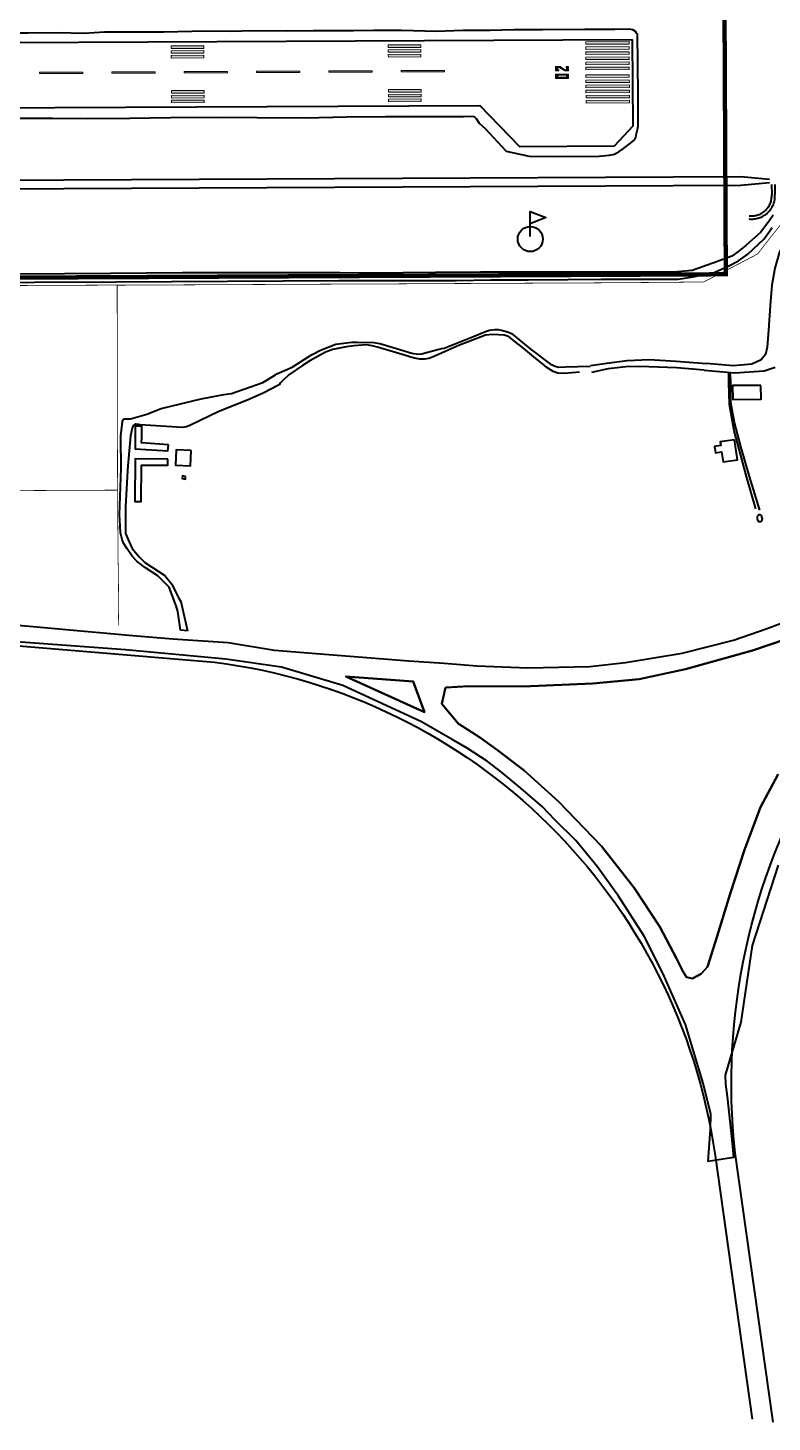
# Model space of a CAD drawing. Header units: metres. Extents: x 428 to 3974, y -4076 to 3914.
# Drawn here: x 1049.078 to 1049.524, y -4052.189 to -4051.354 of the extents above; entities that cross this region are included whole.
import ezdxf

# ---------------------------------------------------------------- set-up
doc = ezdxf.new("R2010")
doc.units = ezdxf.units.M
doc.header["$MEASUREMENT"] = 0
for name, pattern in [('CONTINOUS', [0]), ('DASHED', [0.75, 0.5, -0.25]), ('HIDDEN', [9.525, 6.35, -3.175])]:
    doc.linetypes.add(name, pattern=pattern)
for name, color, linetype, lineweight in [('C-BLDG', 253, 'Continuous', 5), ('C-CLER-AERO', 253, 'Continuous', 5), ('C-EQPM-NAVD', 253, 'Continuous', 5), ('C-FENC-AIRF-SECU', 253, 'DASHED', 0), ('C-NTWK-WATR-AIRF', 253, 'HIDDEN', 0), ('C-ROAD-AIRF', 253, 'Continuous', 5), ('C-ROAD-LAND', 253, 'Continuous', 9), ('C-RUNN', 253, 'Continuous', 5), ('C-RUNN-MARK', 253, 'Continuous', 0), ('C-RUNW-IDEN', 253, 'Continuous', 0), ('C-RUNW-MARK', 252, 'Continuous', 20), ('C-SHLD', 253, 'Continuous', 5)]:
    doc.layers.add(name, color=color, linetype=linetype, lineweight=lineweight)
doc.styles.add('ADPI R', font='swiss.ttf')
doc.linetypes.add('OLS', pattern='A,4,-2,4,-2,["OLS",ADPI R,S=1.2,R=0,X=-1.7,Y=-0.5],-2,4,-2,4,-2', length=26)

# ---------------------------------------------------------------- blocks, each defined once
blk = doc.blocks.new('ID PISTE - 02-flat-1')
at = {"layer": 'C-RUNW-MARK'}
h = blk.add_hatch(color=256, dxfattribs=at)
h.paths.add_polyline_path([(-57, 1.1), (-57, 4.1), (-53.87, 4.1), (-50.37, 1.9), (-49.5, 1.9), (-49.5, 4.1), (-48, 4.1), (-48, 1.1), (-50.6, 1.1), (-54.1, 3.3), (-55.5, 3.3), (-55.5, 1.9), (-54.6, 1.9), (-54.6, 1.1)])
h.paths.add_polyline_path([(-57, -4.1), (-48, -4.1), (-48, -1.1), (-57, -1.1)])
h.paths.add_polyline_path([(-55.5, -1.9), (-55.5, -3.3), (-49.5, -3.3), (-49.5, -1.9)], flags=16)
at = {"layer": 'C-RUNW-MARK', "flags": 128}
for points in [[(-57, 1.1), (-57, 4.1), (-53.87, 4.1), (-50.37, 1.9), (-49.5, 1.9), (-49.5, 4.1), (-48, 4.1), (-48, 1.1), (-50.6, 1.1), (-54.1, 3.3), (-55.5, 3.3), (-55.5, 1.9), (-54.6, 1.9), (-54.6, 1.1)], [(-57, -4.1), (-48, -4.1), (-48, -1.1), (-57, -1.1)], [(-55.5, -1.9), (-55.5, -3.3), (-49.5, -3.3), (-49.5, -1.9)]]:
    blk.add_lwpolyline(points, close=True, dxfattribs=at)
blk = doc.blocks.new('*U20')
at = {"layer": 'C-RUNN-MARK'}
for points in [[(633867.16, 3063937.31), (633866.32, 3063937.64), (633855.37, 3063909.71), (633856.21, 3063909.38)], [(633848.91, 3063890.76), (633848.08, 3063891.09), (633837.13, 3063863.15), (633837.97, 3063862.83)], [(633830.67, 3063844.2), (633829.83, 3063844.53), (633818.89, 3063816.6), (633819.73, 3063816.27)], [(633812.43, 3063797.65), (633811.59, 3063797.98), (633800.64, 3063770.05), (633801.48, 3063769.72)], [(633794.18, 3063751.1), (633793.35, 3063751.43), (633782.4, 3063723.49), (633783.24, 3063723.17)], [(633775.94, 3063704.54), (633775.1, 3063704.87), (633764.16, 3063676.94), (633765, 3063676.61)]]:
    blk.add_hatch(color=256, dxfattribs=at).paths.add_polyline_path(points)
for points in [[(633866.32, 3063937.64), (633855.37, 3063909.71), (633856.21, 3063909.38), (633867.16, 3063937.31)], [(633848.08, 3063891.09), (633837.13, 3063863.15), (633837.97, 3063862.83), (633848.91, 3063890.76)], [(633829.83, 3063844.53), (633818.89, 3063816.6), (633819.73, 3063816.27), (633830.67, 3063844.2)], [(633811.59, 3063797.98), (633800.64, 3063770.05), (633801.48, 3063769.72), (633812.43, 3063797.65)], [(633793.35, 3063751.43), (633782.4, 3063723.49), (633783.24, 3063723.17), (633794.18, 3063751.1)], [(633775.1, 3063704.87), (633764.16, 3063676.94), (633765, 3063676.61), (633775.94, 3063704.54)]]:
    blk.add_lwpolyline(points, close=True, dxfattribs=at)
blk = doc.blocks.new('Sup 2400m-flat-2')
at = {"layer": 'C-RUNW-MARK'}
h = blk.add_hatch(color=256, dxfattribs=at)
h.paths.add_polyline_path([(-322.5, 19.65), (-322.5, 17.85), (-300, 17.85), (-300, 19.65)])
h.paths.add_polyline_path([(-300, 16.35), (-300, 14.55), (-322.5, 14.55), (-322.5, 16.35)])
h.paths.add_polyline_path([(-322.5, 13.05), (-322.5, 11.25), (-300, 11.25), (-300, 13.05)])
h = blk.add_hatch(color=256, dxfattribs=at)
h.paths.add_polyline_path([(-172.5, 19.65), (-172.5, 17.85), (-150, 17.85), (-150, 19.65)])
h.paths.add_polyline_path([(-150, 16.35), (-150, 14.55), (-172.5, 14.55), (-172.5, 16.35)])
h.paths.add_polyline_path([(-172.5, 13.05), (-172.5, 11.25), (-150, 11.25), (-150, 13.05)])
h = blk.add_hatch(color=256, dxfattribs=at)
h.paths.add_polyline_path([(-922.5, 13.05), (-922.5, 11.25), (-900, 11.25), (-900, 13.05)])
h.paths.add_polyline_path([(-922.5, -13.05), (-922.5, -11.25), (-900, -11.25), (-900, -13.05)])
h.paths.add_polyline_path([(-772.5, 13.05), (-772.5, 11.25), (-750, 11.25), (-750, 13.05)])
h.paths.add_polyline_path([(-772.5, -13.05), (-772.5, -11.25), (-750, -11.25), (-750, -13.05)])
h.paths.add_polyline_path([(-622.5, 16.35), (-622.5, 14.55), (-600, 14.55), (-600, 16.35)])
h.paths.add_polyline_path([(-600, 13.05), (-600, 11.25), (-622.5, 11.25), (-622.5, 13.05)])
h.paths.add_polyline_path([(-622.5, -16.35), (-622.5, -14.55), (-600, -14.55), (-600, -16.35)])
h.paths.add_polyline_path([(-600, -13.05), (-600, -11.25), (-622.5, -11.25), (-622.5, -13.05)])
h = blk.add_hatch(color=256, dxfattribs=at)
h.paths.add_polyline_path([(-322.5, -19.65), (-322.5, -17.85), (-300, -17.85), (-300, -19.65)])
h.paths.add_polyline_path([(-300, -16.35), (-300, -14.55), (-322.5, -14.55), (-322.5, -16.35)])
h.paths.add_polyline_path([(-322.5, -13.05), (-322.5, -11.25), (-300, -11.25), (-300, -13.05)])
h = blk.add_hatch(color=256, dxfattribs=at)
h.paths.add_polyline_path([(-172.5, -19.65), (-172.5, -17.85), (-150, -17.85), (-150, -19.65)])
h.paths.add_polyline_path([(-150, -16.35), (-150, -14.55), (-172.5, -14.55), (-172.5, -16.35)])
h.paths.add_polyline_path([(-172.5, -13.05), (-172.5, -11.25), (-150, -11.25), (-150, -13.05)])
for points in [[(-322.5, 19.65), (-322.5, 17.85), (-300, 17.85), (-300, 19.65)], [(-172.5, 19.65), (-172.5, 17.85), (-150, 17.85), (-150, 19.65)], [(-922.5, 13.05), (-922.5, 11.25), (-900, 11.25), (-900, 13.05)], [(-772.5, 13.05), (-772.5, 11.25), (-750, 11.25), (-750, 13.05)], [(-622.5, 16.35), (-622.5, 14.55), (-600, 14.55), (-600, 16.35)], [(-600, 13.05), (-600, 11.25), (-622.5, 11.25), (-622.5, 13.05)], [(-300, 16.35), (-300, 14.55), (-322.5, 14.55), (-322.5, 16.35)], [(-322.5, 13.05), (-322.5, 11.25), (-300, 11.25), (-300, 13.05)], [(-150, 16.35), (-150, 14.55), (-172.5, 14.55), (-172.5, 16.35)], [(-172.5, 13.05), (-172.5, 11.25), (-150, 11.25), (-150, 13.05)], [(-922.5, -13.05), (-922.5, -11.25), (-900, -11.25), (-900, -13.05)], [(-772.5, -13.05), (-772.5, -11.25), (-750, -11.25), (-750, -13.05)], [(-600, -13.05), (-600, -11.25), (-622.5, -11.25), (-622.5, -13.05)], [(-622.5, -16.35), (-622.5, -14.55), (-600, -14.55), (-600, -16.35)], [(-322.5, -13.05), (-322.5, -11.25), (-300, -11.25), (-300, -13.05)], [(-300, -16.35), (-300, -14.55), (-322.5, -14.55), (-322.5, -16.35)], [(-322.5, -19.65), (-322.5, -17.85), (-300, -17.85), (-300, -19.65)], [(-172.5, -13.05), (-172.5, -11.25), (-150, -11.25), (-150, -13.05)], [(-150, -16.35), (-150, -14.55), (-172.5, -14.55), (-172.5, -16.35)], [(-172.5, -19.65), (-172.5, -17.85), (-150, -17.85), (-150, -19.65)]]:
    blk.add_lwpolyline(points, close=True, dxfattribs=at)
blk = doc.blocks.new('SEUIL 45-flat-1')
at = {"layer": 'C-RUNW-IDEN'}
h = blk.add_hatch(color=256, dxfattribs=at)
h.paths.add_polyline_path([(-36, 21.18), (-6, 21.18), (-6, 19.41), (-36, 19.41)])
h.paths.add_polyline_path([(-36, 14.12), (-6, 14.12), (-6, 12.35), (-36, 12.35)])
h.paths.add_polyline_path([(-6, 10.59), (-36, 10.59), (-36, 8.82), (-6, 8.82)])
h.paths.add_polyline_path([(-36, 7.06), (-6, 7.06), (-6, 5.29), (-36, 5.29)])
h.paths.add_polyline_path([(-36, 3.53), (-6, 3.53), (-6, 1.76), (-36, 1.76)])
h.paths.add_polyline_path([(-6, 17.65), (-6, 15.88), (-36, 15.88), (-36, 17.65)])
h.paths.add_polyline_path([(-36, -21.18), (-6, -21.18), (-6, -19.41), (-36, -19.41)])
h.paths.add_polyline_path([(-36, -14.12), (-6, -14.12), (-6, -12.35), (-36, -12.35)])
h.paths.add_polyline_path([(-6, -10.59), (-36, -10.59), (-36, -8.82), (-6, -8.82)])
h.paths.add_polyline_path([(-36, -7.06), (-6, -7.06), (-6, -5.29), (-36, -5.29)])
h.paths.add_polyline_path([(-36, -3.53), (-6, -3.53), (-6, -1.76), (-36, -1.76)])
h.paths.add_polyline_path([(-6, -17.65), (-6, -15.88), (-36, -15.88), (-36, -17.65)])
blk.add_line((0, 22.5), (0, -22.5), dxfattribs=at)
for points in [[(-36, 21.18), (-6, 21.18), (-6, 19.41), (-36, 19.41)], [(-6, 17.65), (-6, 15.88), (-36, 15.88), (-36, 17.65)], [(-36, 14.12), (-6, 14.12), (-6, 12.35), (-36, 12.35)], [(-6, 10.59), (-36, 10.59), (-36, 8.82), (-6, 8.82)], [(-36, 7.06), (-6, 7.06), (-6, 5.29), (-36, 5.29)], [(-36, 3.53), (-6, 3.53), (-6, 1.76), (-36, 1.76)], [(-36, -3.53), (-6, -3.53), (-6, -1.76), (-36, -1.76)], [(-36, -7.06), (-6, -7.06), (-6, -5.29), (-36, -5.29)], [(-6, -10.59), (-36, -10.59), (-36, -8.82), (-6, -8.82)], [(-36, -14.12), (-6, -14.12), (-6, -12.35), (-36, -12.35)], [(-6, -17.65), (-6, -15.88), (-36, -15.88), (-36, -17.65)], [(-36, -21.18), (-6, -21.18), (-6, -19.41), (-36, -19.41)]]:
    blk.add_lwpolyline(points, close=True, dxfattribs=at)

msp = doc.modelspace()

# ---------------------------------------------------------------- linework, layer by layer
at = {"layer": 'C-BLDG', "lineweight": 40}
for points in [[(1049.52455, -4052.18876), (1049.50181, -4052.02744, -0.327325), (1049.72834, -4051.63642), (1049.80493, -4051.6024), (1049.98617, -4051.51543, -0.253154), (1050.01499, -4051.51683), (1050.17581, -4051.61419), (1050.15337, -4051.65125)], [(1048.79789, -4051.701), (1049.19002, -4051.73368, -0.338409), (1049.4898, -4052.02914), (1049.51206, -4052.18705)]]:
    msp.add_lwpolyline(points, format="xyb", dxfattribs=at)
for points in [[(1049.5173, -4051.56788), (1049.50029, -4051.56797), (1049.50041, -4051.57627), (1049.51736, -4051.57618)], [(1049.1624, -4051.60345), (1049.14641, -4051.60237), (1049.14642, -4051.59902), (1049.14645, -4051.59228), (1049.14256, -4051.59232), (1049.14244, -4051.6059), (1049.16216, -4051.60699)], [(1049.50152, -4051.60044), (1049.49287, -4051.60166), (1049.49318, -4051.60393), (1049.48952, -4051.60446), (1049.49008, -4051.60832), (1049.49375, -4051.60777), (1049.49463, -4051.61374), (1049.50326, -4051.6124)], [(1049.1621, -4051.61202), (1049.14248, -4051.61196), (1049.1424, -4051.63738), (1049.14616, -4051.63751), (1049.14625, -4051.61565), (1049.16212, -4051.61557)], [(1049.17606, -4051.60696), (1049.16704, -4051.60658), (1049.16661, -4051.61558), (1049.17563, -4051.61608)], [(1049.17272, -4051.62247), (1049.17083, -4051.62214), (1049.17068, -4051.62375), (1049.17258, -4051.62408)], [(1049.51806, -4051.64723), (1049.51789, -4051.64667), (1049.51772, -4051.64621), (1049.51745, -4051.64586), (1049.51717, -4051.64558), (1049.51654, -4051.64535), (1049.51624, -4051.64539), (1049.51587, -4051.64547), (1049.51554, -4051.64576), (1049.5152, -4051.64622), (1049.51505, -4051.64648), (1049.51494, -4051.64702), (1049.51502, -4051.64752), (1049.51511, -4051.64798), (1049.51524, -4051.64835), (1049.51557, -4051.64897), (1049.51566, -4051.6491), (1049.51584, -4051.64931), (1049.5161, -4051.64943), (1049.51634, -4051.64947), (1049.51657, -4051.64949), (1049.51687, -4051.64942), (1049.51715, -4051.64932), (1049.51739, -4051.64923), (1049.51755, -4051.64912), (1049.51773, -4051.64896), (1049.51792, -4051.6487), (1049.51807, -4051.64829), (1049.51813, -4051.64772)]]:
    msp.add_lwpolyline(points, close=True, dxfattribs=at)
at = {"layer": 'C-CLER-AERO', "linetype": 'OLS', "lineweight": 40, "const_width": 0.0026, "flags": 128}
msp.add_lwpolyline([(1046.85256, -4051.27128), (1049.49505, -4051.25876), (1049.49624, -4051.50134), (1046.85371, -4051.51387), (1046.85256, -4051.27128)], close=True, dxfattribs=at)
at = {"layer": 'C-EQPM-NAVD', "linetype": 'CONTINOUS', "lineweight": 40, "ltscale": 2}
msp.add_lwpolyline([(1049.37913, -4051.47865), (1049.37906, -4051.46366), (1049.38846, -4051.46736), (1049.3791, -4051.47116)], dxfattribs=at)
msp.add_circle((1049.37914, -4051.48025), 0.00754, dxfattribs=at)
at = {"layer": 'C-FENC-AIRF-SECU', "lineweight": 40, "ltscale": 0.2, "const_width": 0.000433, "flags": 128}
for points in [[(1049.53905, -4051.45079), (1049.53945, -4051.45614), (1049.53296, -4051.4667), (1049.52171, -4051.48091), (1049.51526, -4051.4892), (1049.50156, -4051.49639), (1049.49005, -4051.50232), (1049.48309, -4051.50592), (1049.46266, -4051.50616), (1049.44732, -4051.50628), (1049.42678, -4051.50642), (1049.40549, -4051.50658), (1049.38475, -4051.50663), (1049.36144, -4051.50679), (1049.3429, -4051.50686), (1049.32186, -4051.50693), (1049.30063, -4051.50709), (1049.28224, -4051.50716), (1049.25894, -4051.50726), (1049.23819, -4051.50737), (1049.13173, -4051.50788), (1049.13198, -4051.63096), (1049.132, -4051.64027), (1049.13217, -4051.65523), (1049.13219, -4051.67071), (1049.13237, -4051.67563), (1049.13252, -4051.68577), (1049.13263, -4051.69955), (1049.13248, -4051.71152)], [(1049.13173, -4051.5078), (1048.105, -4051.51266)], [(1049.05806, -4051.63097), (1049.13209, -4051.63062)]]:
    msp.add_lwpolyline(points, dxfattribs=at)
at = {"layer": 'C-NTWK-WATR-AIRF', "lineweight": 40}
for points in [[(1048.78915, -4051.44623), (1049.50517, -4051.44283), (1049.52248, -4051.44437)], [(1048.78731, -4051.45143), (1049.50519, -4051.44803), (1049.52249, -4051.44633)]]:
    msp.add_lwpolyline(points, dxfattribs=at)
for points in [[(1049.52563, -4051.44749), (1049.52566, -4051.45356, -0.4712), (1049.51006, -4051.46819, -15.125777)], [(1049.52368, -4051.4475), (1049.52371, -4051.45363, -0.472608), (1049.51031, -4051.46626, -0.472608)]]:
    msp.add_lwpolyline(points, format="xyb", dxfattribs=at)
at = {"layer": 'C-ROAD-AIRF', "lineweight": 40}
for points in [[(1049.52459, -4051.46598), (1049.52192, -4051.46982), (1049.51697, -4051.47634), (1049.50841, -4051.48388), (1049.50345, -4051.48793), (1049.49975, -4051.49059), (1049.49125, -4051.49379), (1049.476, -4051.49911), (1049.4673, -4051.4999), (1049.45834, -4051.50008), (1049.45126, -4051.50003), (1049.41919, -4051.50002), (1049.39202, -4051.49999), (1049.37051, -4051.50004), (1049.34928, -4051.50011), (1049.32241, -4051.50036), (1049.28356, -4051.50065), (1049.26516, -4051.50051), (1049.1708, -4051.50044), (1049.12776, -4051.5008), (1049.07267, -4051.50138)], [(1048.824, -4051.50483), (1048.8711, -4051.50607), (1048.92044, -4051.50639), (1048.97662, -4051.5064), (1049.02989, -4051.50635), (1049.08217, -4051.50612), (1049.13098, -4051.5059), (1049.26448, -4051.50508), (1049.2863, -4051.50512), (1049.3123, -4051.50505), (1049.33501, -4051.50499), (1049.35544, -4051.50474), (1049.37791, -4051.50477), (1049.40161, -4051.50451), (1049.42152, -4051.50435), (1049.44281, -4051.50429), (1049.4677, -4051.50423), (1049.47649, -4051.50284), (1049.48925, -4051.50029), (1049.4981, -4051.49636), (1049.50386, -4051.49323), (1049.50953, -4051.48922), (1049.51925, -4051.48014), (1049.5241, -4051.47335)]]:
    msp.add_lwpolyline(points, dxfattribs=at)
at = {"layer": 'C-ROAD-LAND', "lineweight": 40, "ltscale": 0.3}
for p, q in [((1049.35237, -4051.53778), (1049.33682, -4051.54384)), ((1049.34552, -4051.53843), (1049.35238, -4051.53553)), ((1049.35652, -4051.53735), (1049.35237, -4051.53778)), ((1049.35238, -4051.53553), (1049.35466, -4051.5348)), ((1049.35466, -4051.5348), (1049.35785, -4051.5344)), ((1049.36343, -4051.53782), (1049.35652, -4051.53735)), ((1049.35785, -4051.5344), (1049.35986, -4051.53435)), ((1049.35986, -4051.53435), (1049.36274, -4051.53497)), ((1049.36274, -4051.53497), (1049.36605, -4051.53599)), ((1049.36547, -4051.53849), (1049.36343, -4051.53782)), ((1049.36605, -4051.53599), (1049.36786, -4051.53677)), ((1049.36786, -4051.53677), (1049.36888, -4051.53758)), ((1049.36888, -4051.53758), (1049.37904, -4051.54608)), ((1049.25354, -4051.54672), (1049.26275, -4051.5432)), ((1049.26897, -4051.54474), (1049.26082, -4051.54646)), ((1049.26275, -4051.5432), (1049.27229, -4051.54209)), ((1049.27357, -4051.5442), (1049.26897, -4051.54474)), ((1049.27229, -4051.54209), (1049.27546, -4051.54198)), ((1049.27833, -4051.54372), (1049.27357, -4051.5442)), ((1049.27546, -4051.54198), (1049.28538, -4051.54226)), ((1049.28109, -4051.5436), (1049.27833, -4051.54372)), ((1049.28449, -4051.54415), (1049.28109, -4051.5436)), ((1049.28773, -4051.54495), (1049.28449, -4051.54415)), ((1049.28538, -4051.54226), (1049.28902, -4051.54285)), ((1049.30585, -4051.55035), (1049.28773, -4051.54495)), ((1049.28902, -4051.54285), (1049.30109, -4051.54645)), ((1049.31405, -4051.5489), (1049.32605, -4051.54587)), ((1049.33682, -4051.54384), (1049.32102, -4051.55083)), ((1049.32605, -4051.54587), (1049.32755, -4051.54553)), ((1049.32755, -4051.54553), (1049.34552, -4051.53843)), ((1049.36686, -4051.5393), (1049.36547, -4051.53849)), ((1049.37521, -4051.54577), (1049.36686, -4051.5393)), ((1049.38136, -4051.55086), (1049.37521, -4051.54577)), ((1049.37904, -4051.54608), (1049.39131, -4051.55514)), ((1049.23658, -4051.55689), (1049.246, -4051.55108)), ((1049.24718, -4051.5531), (1049.2427, -4051.55589)), ((1049.246, -4051.55108), (1049.24845, -4051.54939)), ((1049.25645, -4051.54799), (1049.24718, -4051.5531)), ((1049.24845, -4051.54939), (1049.25354, -4051.54672)), ((1049.26082, -4051.54646), (1049.25645, -4051.54799)), ((1049.30109, -4051.54645), (1049.30812, -4051.54863)), ((1049.30676, -4051.55078), (1049.30585, -4051.55035)), ((1049.30978, -4051.55167), (1049.30676, -4051.55078)), ((1049.30812, -4051.54863), (1049.31209, -4051.54915)), ((1049.31297, -4051.55224), (1049.30978, -4051.55167)), ((1049.31209, -4051.54915), (1049.31405, -4051.5489)), ((1049.31606, -4051.5521), (1049.31297, -4051.55224)), ((1049.3183, -4051.55178), (1049.31606, -4051.5521)), ((1049.32007, -4051.5512), (1049.3183, -4051.55178)), ((1049.32102, -4051.55083), (1049.32007, -4051.5512)), ((1049.38748, -4051.55575), (1049.38136, -4051.55086)), ((1049.21897, -4051.5662), (1049.22661, -4051.56165)), ((1049.22661, -4051.56165), (1049.22741, -4051.56104)), ((1049.22741, -4051.56104), (1049.23658, -4051.55689)), ((1049.23454, -4051.56166), (1049.23073, -4051.56513)), ((1049.2427, -4051.55589), (1049.23454, -4051.56166)), ((1049.38912, -4051.55722), (1049.38748, -4051.55575)), ((1049.39293, -4051.55963), (1049.38912, -4051.55722)), ((1049.39131, -4051.55514), (1049.39399, -4051.55646)), ((1049.39569, -4051.56049), (1049.39293, -4051.55963)), ((1049.39399, -4051.55646), (1049.39609, -4051.55693)), ((1049.39953, -4051.56085), (1049.39569, -4051.56049)), ((1049.39609, -4051.55693), (1049.40015, -4051.55673)), ((1049.40869, -4051.55998), (1049.39953, -4051.56085)), ((1049.40015, -4051.55673), (1049.41503, -4051.55643)), ((1049.2002, -4051.57279), (1049.21897, -4051.5662)), ((1049.22763, -4051.56819), (1049.21956, -4051.57229)), ((1049.22868, -4051.56746), (1049.22763, -4051.56819)), ((1049.22945, -4051.56655), (1049.22868, -4051.56746)), ((1049.23073, -4051.56513), (1049.22945, -4051.56655)), ((1049.15817, -4051.58172), (1049.18214, -4051.57589)), ((1049.18214, -4051.57589), (1049.19572, -4051.57339)), ((1049.2102, -4051.57657), (1049.19266, -4051.58361)), ((1049.19572, -4051.57339), (1049.2002, -4051.57279)), ((1049.21956, -4051.57229), (1049.2102, -4051.57657)), ((1049.13525, -4051.58856), (1049.13553, -4051.58808)), ((1049.13553, -4051.58808), (1049.13607, -4051.5879)), ((1049.13607, -4051.5879), (1049.13757, -4051.58786)), ((1049.13757, -4051.58786), (1049.13852, -4051.58801)), ((1049.13852, -4051.58801), (1049.13977, -4051.58788)), ((1049.13977, -4051.58788), (1049.14961, -4051.58511)), ((1049.14961, -4051.58511), (1049.15817, -4051.58172)), ((1049.19266, -4051.58361), (1049.17564, -4051.59172)), ((1049.13413, -4051.59646), (1049.13491, -4051.58945)), ((1049.13491, -4051.58945), (1049.13525, -4051.58856)), ((1049.14082, -4051.59342), (1049.1397, -4051.59818)), ((1049.14139, -4051.59191), (1049.14082, -4051.59342)), ((1049.14197, -4051.59148), (1049.14139, -4051.59191)), ((1049.14255, -4051.59121), (1049.14197, -4051.59148)), ((1049.14302, -4051.59118), (1049.14255, -4051.59121)), ((1049.14468, -4051.59126), (1049.14302, -4051.59118)), ((1049.14556, -4051.59143), (1049.14468, -4051.59126)), ((1049.17093, -4051.59305), (1049.14556, -4051.59143)), ((1049.17332, -4051.59264), (1049.17093, -4051.59305)), ((1049.17564, -4051.59172), (1049.17332, -4051.59264)), ((1049.1339, -4051.59783), (1049.13413, -4051.59646)), ((1049.13396, -4051.5996), (1049.1339, -4051.59783)), ((1049.13407, -4051.61742), (1049.13396, -4051.5996)), ((1049.13928, -4051.60271), (1049.13822, -4051.61603)), ((1049.1397, -4051.59818), (1049.13928, -4051.60271)), ((1049.13318, -4051.64537), (1049.13407, -4051.61742)), ((1049.13793, -4051.61897), (1049.13665, -4051.64037)), ((1049.13822, -4051.61603), (1049.13793, -4051.61897)), ((1049.13347, -4051.65211), (1049.13318, -4051.64537)), ((1049.13665, -4051.64037), (1049.13675, -4051.65665)), ((1049.13376, -4051.65616), (1049.13347, -4051.65211)), ((1049.13481, -4051.66015), (1049.13376, -4051.65616)), ((1049.13561, -4051.6624), (1049.13481, -4051.66015)), ((1049.13766, -4051.66569), (1049.13561, -4051.6624)), ((1049.13675, -4051.65665), (1049.13887, -4051.66164)), ((1049.13887, -4051.66164), (1049.14065, -4051.66563)), ((1049.14082, -4051.67007), (1049.13766, -4051.66569)), ((1049.14065, -4051.66563), (1049.14503, -4051.67078)), ((1049.14369, -4051.67326), (1049.14082, -4051.67007)), ((1049.14503, -4051.67078), (1049.14835, -4051.67404)), ((1049.14875, -4051.67707), (1049.14369, -4051.67326)), ((1049.14835, -4051.67404), (1049.16021, -4051.68167)), ((1049.15601, -4051.6819), (1049.14875, -4051.67707)), ((1049.15957, -4051.68527), (1049.15601, -4051.6819)), ((1049.1628, -4051.68875), (1049.15957, -4051.68527)), ((1049.16021, -4051.68167), (1049.16444, -4051.687)), ((1049.16444, -4051.687), (1049.16854, -4051.69515)), ((1049.16364, -4051.6909), (1049.1628, -4051.68875)), ((1049.16702, -4051.69999), (1049.16364, -4051.6909)), ((1049.16854, -4051.69515), (1049.16984, -4051.69741)), ((1049.168, -4051.7033), (1049.16702, -4051.69999)), ((1049.16963, -4051.71445), (1049.168, -4051.7033)), ((1049.16984, -4051.69741), (1049.1739, -4051.71481)), ((1049.1739, -4051.71481), (1049.16963, -4051.71445))]:
    msp.add_line(p, q, dxfattribs=at)
at = {"layer": 'C-ROAD-LAND', "lineweight": 40}
for p, q in [((1048.95522, -4051.7007), (1049.13877, -4051.71757)), ((1049.52033, -4051.71359), (1049.53746, -4051.70737)), ((1049.13877, -4051.71757), (1049.16512, -4051.71975)), ((1049.16512, -4051.71975), (1049.19819, -4051.72183)), ((1049.4701, -4051.72833), (1049.50091, -4051.72049)), ((1049.50091, -4051.72049), (1049.52033, -4051.71359)), ((1049.19819, -4051.72183), (1049.22604, -4051.72636)), ((1049.22604, -4051.72636), (1049.26356, -4051.72949)), ((1049.26356, -4051.72949), (1049.30648, -4051.73288)), ((1049.43622, -4051.73393), (1049.4701, -4051.72833)), ((1049.30648, -4051.73288), (1049.32755, -4051.73433)), ((1049.32755, -4051.73433), (1049.34713, -4051.73586)), ((1049.34713, -4051.73586), (1049.37771, -4051.73703)), ((1049.37771, -4051.73703), (1049.4149, -4051.73628)), ((1049.4149, -4051.73628), (1049.43622, -4051.73393))]:
    msp.add_line(p, q, dxfattribs=at)
at = {"layer": 'C-ROAD-LAND', "lineweight": 40, "ltscale": 0.3, "flags": 128}
for points in [[(1049.53913, -4051.45075), (1049.54161, -4051.45038), (1049.54401, -4051.45207), (1049.54558, -4051.45448), (1049.54523, -4051.45859), (1049.54047, -4051.46706), (1049.53371, -4051.47727), (1049.5283, -4051.48789), (1049.52569, -4051.49764), (1049.52376, -4051.50791), (1049.52275, -4051.52001), (1049.52178, -4051.53492), (1049.52105, -4051.54499), (1049.51999, -4051.54943), (1049.51749, -4051.55255), (1049.51188, -4051.55509), (1049.5007, -4051.55618), (1049.48475, -4051.55481)], [(1049.41529, -4051.55608), (1049.42492, -4051.55464), (1049.43723, -4051.55308), (1049.45043, -4051.55237), (1049.46647, -4051.55333), (1049.48475, -4051.55481)], [(1049.48321, -4051.55884), (1049.4669, -4051.55734), (1049.45018, -4051.55687), (1049.43822, -4051.55666), (1049.42585, -4051.55798), (1049.41587, -4051.56021)], [(1049.48321, -4051.55884), (1049.50159, -4051.56046), (1049.51317, -4051.55948), (1049.51916, -4051.55914), (1049.52575, -4051.55706)], [(1049.51424, -4051.64186), (1049.50858, -4051.62248), (1049.5042, -4051.60599), (1049.50125, -4051.59502), (1049.49841, -4051.57933), (1049.49802, -4051.56611), (1049.49809, -4051.56015)], [(1049.51658, -4051.6426), (1049.51039, -4051.6224), (1049.50519, -4051.60448), (1049.50152, -4051.59016), (1049.49921, -4051.57805), (1049.49917, -4051.56496), (1049.49892, -4051.56023)]]:
    msp.add_lwpolyline(points, dxfattribs=at)
at = {"layer": 'C-ROAD-LAND', "lineweight": 40}
for points in [[(1049.5275, -4051.85519), (1049.51211, -4051.9034), (1049.50528, -4051.9492), (1049.49588, -4051.981), (1049.49603, -4051.98637), (1049.49712, -4051.99381), (1049.49993, -4052.01947), (1049.50083, -4052.03019), (1049.48575, -4052.03273), (1049.4871, -4052.01359), (1049.48724, -4052.00434), (1049.48275, -4051.98573), (1049.47219, -4051.9507), (1049.45857, -4051.91981), (1049.44742, -4051.89776), (1049.43191, -4051.87376), (1049.41925, -4051.85598), (1049.40644, -4051.84051), (1049.39411, -4051.82829), (1049.38621, -4051.8201), (1049.37355, -4051.80909), (1049.36185, -4051.79959), (1049.35334, -4051.79303), (1049.34141, -4051.78523), (1049.33234, -4051.77994), (1049.31404, -4051.76945), (1049.26684, -4051.74763), (1049.23011, -4051.73665), (1049.19677, -4051.73189), (1049.1368, -4051.72631), (1048.88647, -4051.70798)], [(1049.52758, -4051.80075), (1049.5171, -4051.82054), (1049.5075, -4051.846), (1049.49882, -4051.87241), (1049.4911, -4051.8978), (1049.48529, -4051.91617), (1049.48144, -4051.92025), (1049.4763, -4051.92307), (1049.47269, -4051.92236), (1049.47046, -4051.91873), (1049.46663, -4051.91105), (1049.45683, -4051.89217), (1049.44128, -4051.86873), (1049.42188, -4051.84383), (1049.39607, -4051.81714), (1049.37545, -4051.79853), (1049.36034, -4051.78687), (1049.34927, -4051.77903), (1049.33594, -4051.77041), (1049.32623, -4051.75862), (1049.32834, -4051.74887), (1049.34236, -4051.74795), (1049.3746, -4051.74824), (1049.41659, -4051.7465), (1049.44426, -4051.74379), (1049.47213, -4051.73776), (1049.5123, -4051.72674), (1049.53275, -4051.71975)], [(1049.53275, -4051.71975), (1049.5123, -4051.72674), (1049.47213, -4051.73776), (1049.44426, -4051.74379), (1049.41659, -4051.7465), (1049.3746, -4051.74824), (1049.34236, -4051.74795), (1049.3292, -4051.74881), (1049.32883, -4051.74886), (1049.32852, -4051.74898), (1049.32832, -4051.7492), (1049.32817, -4051.74965), (1049.32623, -4051.75862), (1049.33594, -4051.77041), (1049.34927, -4051.77903), (1049.36034, -4051.78687), (1049.37545, -4051.79853), (1049.39607, -4051.81714), (1049.42188, -4051.84383), (1049.44128, -4051.86873), (1049.45683, -4051.89217), (1049.46663, -4051.91105), (1049.47046, -4051.91873), (1049.47269, -4051.92236), (1049.4763, -4051.92307), (1049.48144, -4051.92025), (1049.48529, -4051.91617), (1049.4911, -4051.8978), (1049.49882, -4051.87241), (1049.5075, -4051.846), (1049.5171, -4051.82054), (1049.52758, -4051.80075)]]:
    msp.add_lwpolyline(points, dxfattribs=at)
for points in [[(1049.31587, -4051.76357), (1049.26865, -4051.74229), (1049.30894, -4051.74527)], [(1049.30894, -4051.74527), (1049.26865, -4051.74229), (1049.31587, -4051.76357)]]:
    msp.add_lwpolyline(points, close=True, dxfattribs=at)
at = {"layer": 'C-RUNN', "lineweight": 40, "ltscale": 0.1}
for points in [[(1048.69396, -4051.36436), (1049.44008, -4051.36083)], [(1049.44008, -4051.36083), (1049.44048, -4051.41262), (1049.42932, -4051.42455), (1049.37284, -4051.42497), (1049.349, -4051.40025)], [(1048.374, -4051.40486), (1048.72035, -4051.40322), (1048.79728, -4051.40286), (1049.349, -4051.40025)]]:
    msp.add_lwpolyline(points, dxfattribs=at)
at = {"layer": 'C-SHLD', "lineweight": 40}
for points in [[(1049.37935, -4051.35497), (1049.36976, -4051.35502), (1049.3551, -4051.35529), (1049.33869, -4051.35536), (1049.32294, -4051.35586), (1049.30209, -4051.35529), (1049.2852, -4051.35544), (1049.27336, -4051.35546), (1049.24936, -4051.35557), (1049.23358, -4051.35572), (1049.21338, -4051.35555), (1049.19949, -4051.35593), (1049.18475, -4051.35584), (1049.15961, -4051.35634), (1049.14347, -4051.35638), (1049.12411, -4051.3564), (1049.11172, -4051.35715), (1049.09638, -4051.35668), (1049.07852, -4051.35705), (1049.06405, -4051.35696)], [(1049.42047, -4051.43067), (1049.42639, -4051.42994), (1049.42964, -4051.42943), (1049.43244, -4051.4278), (1049.43494, -4051.42612), (1049.43923, -4051.42286), (1049.44149, -4051.42077), (1049.44237, -4051.41936), (1049.44274, -4051.41709), (1049.44332, -4051.4147), (1049.44383, -4051.41274), (1049.44369, -4051.4099), (1049.44376, -4051.39488), (1049.44365, -4051.37421), (1049.44343, -4051.35828), (1049.44329, -4051.35758), (1049.44285, -4051.35686), (1049.44219, -4051.35595), (1049.44064, -4051.35506), (1049.43835, -4051.35448), (1049.42988, -4051.3548), (1049.41186, -4051.35473), (1049.38656, -4051.35492), (1049.37935, -4051.35497)], [(1049.07274, -4051.40786), (1049.09305, -4051.40786), (1049.11426, -4051.40798), (1049.13931, -4051.40785), (1049.16377, -4051.40754), (1049.1922, -4051.40733), (1049.21546, -4051.40749), (1049.24465, -4051.40758), (1049.26889, -4051.40701), (1049.29243, -4051.40694), (1049.33922, -4051.40686), (1049.3454, -4051.40676)], [(1049.3454, -4051.40676), (1049.34676, -4051.40814), (1049.34853, -4051.41085), (1049.35231, -4051.41433), (1049.35691, -4051.41922), (1049.36466, -4051.42756), (1049.37844, -4051.43066), (1049.39345, -4051.43075), (1049.42047, -4051.43067)]]:
    msp.add_lwpolyline(points, dxfattribs=at)

# ---------------------------------------------------------------- block references
at = {"lineweight": 40, "xscale": 0.0008664000162988, "yscale": 0.0008664000162988, "zscale": 0.0008664000162988, "rotation": 0.2713628720925263}
for name in ['SEUIL 45-flat-1', 'Sup 2400m-flat-2', 'ID PISTE - 02-flat-1']:
    msp.add_blockref(name, (1049.44364, -4051.3803), dxfattribs=at)
at = {"layer": 'C-RUNN-MARK', "lineweight": 40, "xscale": 0.0008663995821894, "yscale": 0.0008663995821894, "zscale": 0.0008663995821894, "rotation": 111.6703719335296}
msp.add_blockref('*U20', (3718.85665, -3581.49648), dxfattribs=at)

doc.saveas('drawing.dxf')
